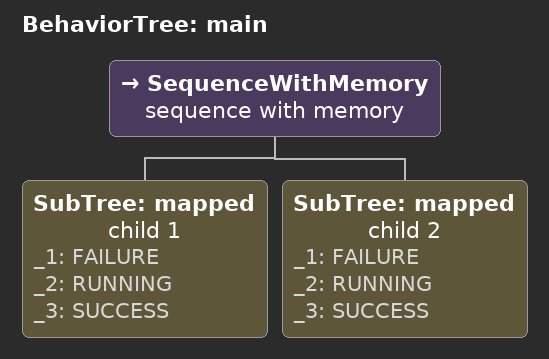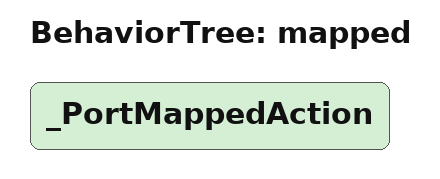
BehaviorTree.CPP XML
<?xml version="1.0" encoding="UTF-8"?>
<root BTCPP_format="4" main_tree_to_execute="main">
  <BehaviorTree ID="main">
    <SequenceWithMemory name="sequence with memory">
      <SubTree ID="mapped" name="child 1" _1="FAILURE" _2="RUNNING" _3="SUCCESS" />
      <SubTree ID="mapped" name="child 2"  _1="FAILURE" _2="RUNNING" _3="SUCCESS" />
    </SequenceWithMemory>
  </BehaviorTree>

  <BehaviorTree ID="mapped">
    <_PortMappedAction />
  </BehaviorTree>
</root>
